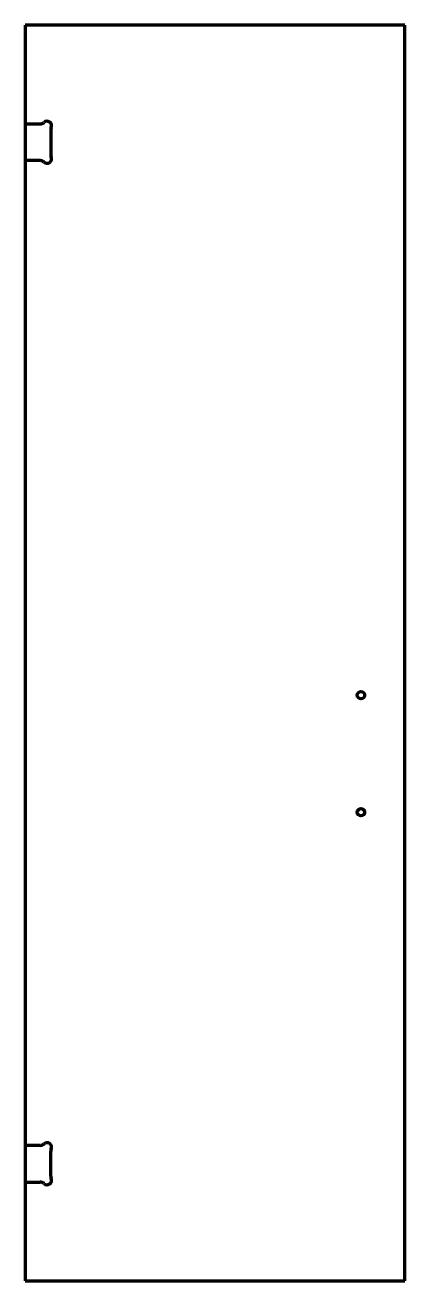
# Model space of a CAD drawing. Header units: inches. Extents: x 0 to 25.9, y 0 to 85.8.
import ezdxf

# ---------------------------------------------------------------- set-up
doc = ezdxf.new("R2010")
doc.units = ezdxf.units.IN
doc.header["$MEASUREMENT"] = 0
doc.layers.add('1', color=7, linetype='Continuous')

msp = doc.modelspace()

# ---------------------------------------------------------------- linework, layer by layer
at = {"color": 7, "lineweight": 90}
for p, q in [((0, 85.75), (0, 0)), ((25.938, 85.75), (0, 85.75)), ((25.938, 0), (25.938, 85.75)), ((0, 0), (25.938, 0))]:
    msp.add_line(p, q, dxfattribs=at)
at = {"layer": '1', "color": 7, "lineweight": 90}
for p, q in [((0, 79), (1.028, 79)), ((1.75, 78.589), (1.75, 76.911)), ((1.028, 76.5), (0, 76.5)), ((1.028, 9.25), (0, 9.25)), ((1.75, 7.161), (1.75, 8.839)), ((0, 6.75), (1.028, 6.75))]:
    msp.add_line(p, q, dxfattribs=at)
at = {"layer": '1', "color": 1, "lineweight": 90}
for centre in [(22.938, 40), (22.938, 32)]:
    msp.add_circle(centre, 0.25, dxfattribs=at)
at = {"layer": '1', "color": 7, "lineweight": 90}
for centre, radius, start, end in [((1.028, 79.375), 0.375, 270, 313.34176), ((1.5, 78.875), 0.312, 335.38002, 493.34176), ((2.125, 78.589), 0.375, 155.38002, 180), ((1.028, 76.125), 0.375, 46.65824, 90), ((1.5, 76.625), 0.312, 226.65824, 384.61998), ((2.125, 76.911), 0.375, 180, 204.61998), ((1.5, 9.125), 0.312, 335.38002, 493.34176), ((1.028, 9.625), 0.375, 270, 313.34176), ((2.125, 8.839), 0.375, 155.38002, 180), ((1.5, 6.875), 0.312, 226.65824, 384.61998), ((2.125, 7.161), 0.375, 180, 204.61998), ((1.028, 6.375), 0.375, 46.65824, 90)]:
    msp.add_arc(centre, radius, start, end, dxfattribs=at)

doc.saveas('drawing.dxf')
